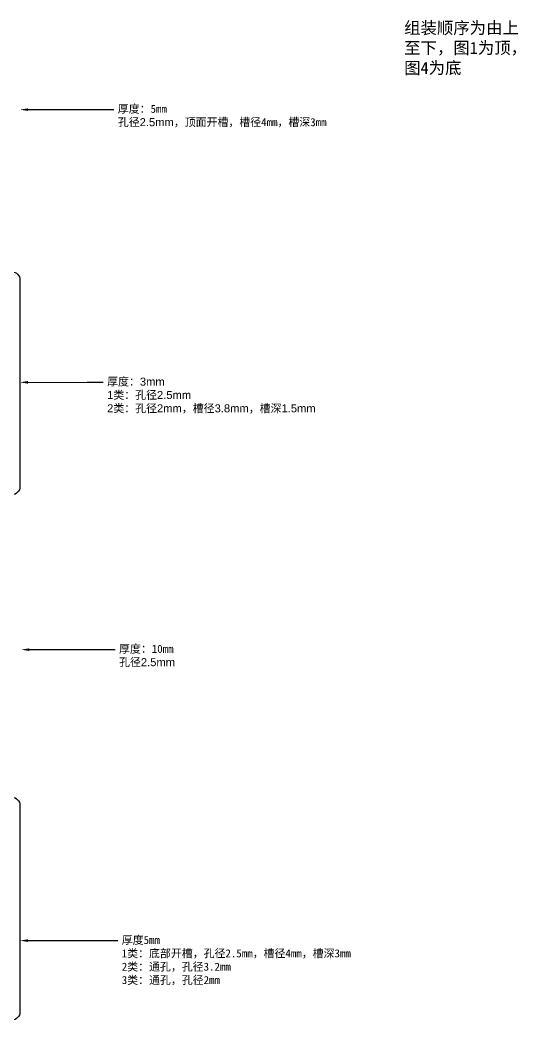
# Model space of a CAD drawing. Header units: millimetres. Extents: x -31 to 570, y -505 to -2.
# Drawn here: x 320.8 to 569.7, y -505 to -5.3 of the extents above; entities that cross this region are included whole.
import ezdxf
from ezdxf import colors
from ezdxf.entities.mleader import LeaderData, LeaderLine
from ezdxf.math import Vec2, Vec3

# ---------------------------------------------------------------- set-up
doc = ezdxf.new("R2010")
doc.units = ezdxf.units.MM
doc.styles.get("Standard").update_dxf_attribs({"font": 'arial.ttf'})

msp = doc.modelspace()

# ---------------------------------------------------------------- linework, layer by layer
msp.add_lwpolyline([(33.54, -131.25), (316.8, -131.25, -0.414214), (320.8, -135.25), (320.8, -238.5, -0.414214), (316.8, -242.5), (4, -242.5, -0.414214), (0, -238.5), (0, -135.25, -0.414214), (4, -131.25), (19.54, -131.25)], format="xyb")
msp.add_lwpolyline([(4, -393.76), (316.8, -393.76, -0.414214), (320.8, -397.76), (320.8, -501.01, -0.414214), (316.8, -505.01), (4, -505.01, -0.414214), (0, -501.01), (0, -397.76, -0.414214)], format="xyb", close=True)

# ---------------------------------------------------------------- texts
at = {"insert": (512.82, -6.26), "char_height": 6, "attachment_point": 1}
msp.add_mtext_dynamic_manual_height_columns('{\\fSimSun|b0|i0|c134|p2;组装顺序为由上至下，图1为顶，图4为底}', width=62.5457, gutter_width=12.5, heights=[0], dxfattribs=at)

# ---------------------------------------------------------------- leaders
ml = msp.add_multileader_mtext('Standard')
ml.set_content('{\\fSimSun|b0|i0|c134|p2;厚度：5mm\\P孔径}2.5mm{\\fSimSun|b0|i0|c134|p2;，顶面开槽，槽径4mm，槽深3mm}', color=256)
ml.set_leader_properties()
ml.build(insert=Vec2(0, 0))
ctx = ml.context
ctx.base_point, ctx.plane_origin = Vec3(367.69, -50.01), Vec3(320.8, -4)
notes = []
notes.append((ctx, [(0, (1, 1, 0), (359.69, -50.01), (1, 0), 8, [(0, [(320.8, -50.14)], 0, [])])]))
ctx.mtext.insert, ctx.mtext.flow_direction = Vec3(369.69, -47.72), 5
ml = msp.add_multileader_mtext('Standard')
ml.set_content('{\\fSimSun|b0|i0|c134|p2;厚度：}3mm\\P1{\\fSimSun|b0|i0|c134|p2;类：孔径}2.5mm\\P2{\\fSimSun|b0|i0|c134|p2;类：孔径}2mm{\\fSimSun|b0|i0|c134|p2;，槽径}3.8mm{\\fSimSun|b0|i0|c134|p2;，槽深}1.5mm', color=256)
ml.set_leader_properties()
ml.build(insert=Vec2(0, 0))
ctx = ml.context
ctx.base_point, ctx.plane_origin = Vec3(362.34, -186.33), Vec3(320.8, -238.5)
notes.append((ctx, [(0, (1, 1, 0), (354.34, -186.33), (1, 0), 8, [(0, [(320.8, -186.4)], 0, [])])]))
ctx.mtext.insert, ctx.mtext.flow_direction = Vec3(364.34, -184.04), 5
ml = msp.add_multileader_mtext('Standard')
ml.set_content('{\\fSimSun|b0|i0|c134|p2;厚度：10mm\\P孔径}2.5mm', color=256)
ml.set_leader_properties()
ml.build(insert=Vec2(0, 0))
ctx = ml.context
ctx.base_point, ctx.plane_origin = Vec3(368.3, -319.84), Vec3(321.42, -273.83)
notes.append((ctx, [(0, (1, 1, 0), (360.3, -319.84), (1, 0), 8, [(0, [(321.42, -319.97)], 0, [])])]))
ctx.mtext.insert, ctx.mtext.flow_direction = Vec3(370.3, -317.55), 5
ml = msp.add_multileader_mtext('Standard')
ml.set_content('{\\fSimSun|b0|i0|c134|p2;厚度5mm\\P1类：底部开槽，孔径2.5mm，槽径4mm，槽深3mm\\P2类：通孔，孔径3.2mm\\P3类：通孔，孔径2mm}', color=256)
ml.set_leader_properties()
ml.build(insert=Vec2(0, 0))
ctx = ml.context
ctx.base_point, ctx.plane_origin = Vec3(369.66, -465.33), Vec3(320.8, -501.01)
notes.append((ctx, [(0, (1, 1, 0), (361.66, -465.33), (1, 0), 8, [(0, [(320.8, -465.34)], 0, [])])]))
ctx.mtext.insert, ctx.mtext.flow_direction = Vec3(371.66, -463.04), 5
for ctx, leaders in notes:
    for number, flags, end, landing, length, lines in leaders:
        leader = LeaderData()
        leader.index, (leader.has_last_leader_line, leader.has_dogleg_vector, leader.attachment_direction) = number, flags
        leader.last_leader_point, leader.dogleg_vector, leader.dogleg_length = Vec3(end), Vec3(landing), length
        for number, points, colour, breaks in lines:
            line = LeaderLine()
            line.index, line.vertices, line.color, line.breaks = number, Vec3.list(points), colors.encode_raw_color(colour), breaks
            leader.lines.append(line)
        ctx.leaders.append(leader)

doc.saveas('drawing.dxf')
